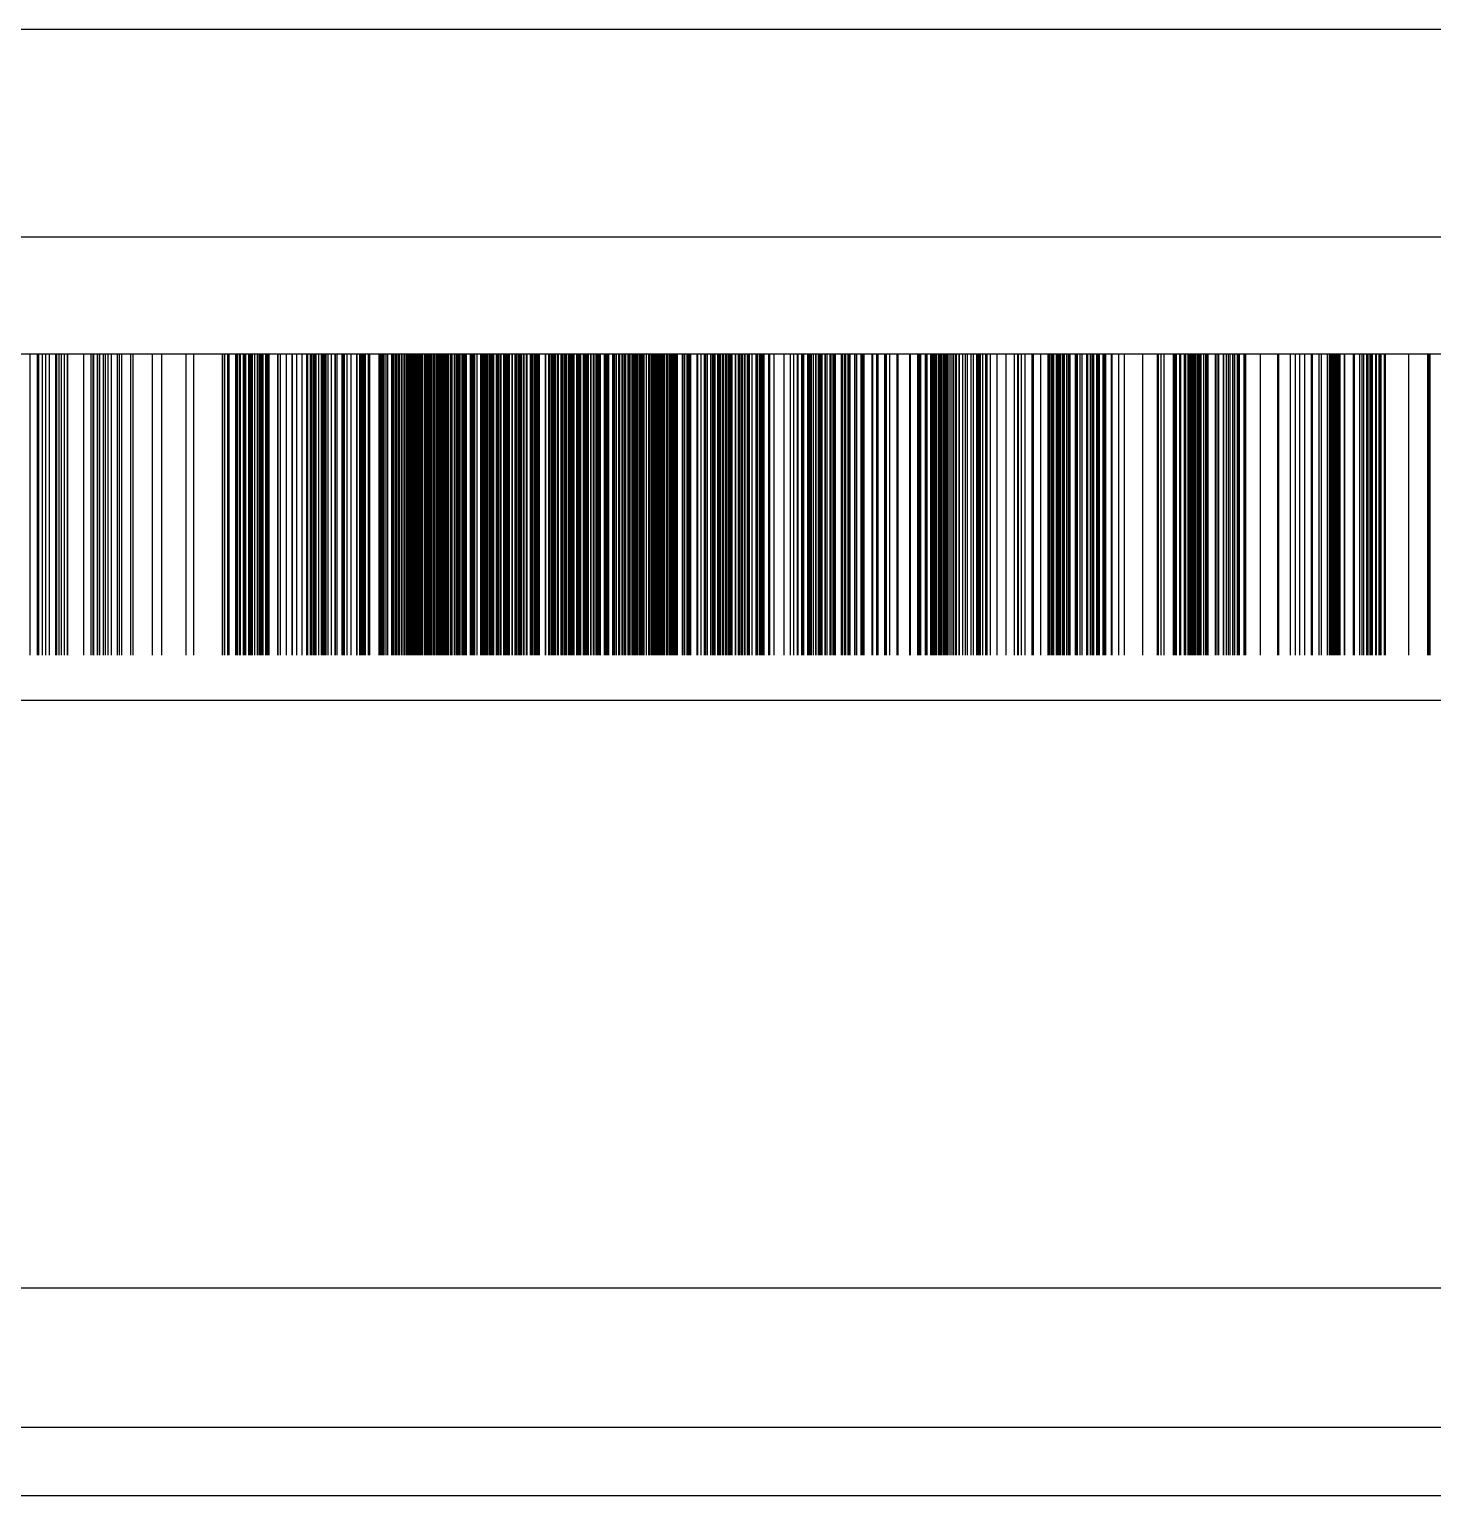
# Model space of a CAD drawing. Extents: x -49 to 4846, y -968 to 1090.
# Drawn here: x 4319.05 to 4359.53, y -409.87 to -367.57 of the extents above; entities that cross this region are included whole.
import ezdxf

# ---------------------------------------------------------------- set-up
doc = ezdxf.new("R2010")
doc.units = 0
doc.linetypes.add('DASHED', pattern=[11.05, 8.7, -2.35])
doc.linetypes.add('DOT', pattern=[2.2, 1.1, -1.1])
doc.layers.get('0').update_dxf_attribs({"linetype": 'CONTINUOUS'})
doc.layers.add('INVISIBLE', color=6, linetype='DOT')

msp = doc.modelspace()

# ---------------------------------------------------------------- linework, layer by layer
at = {"color": 1}
for p, q in [((4247.607727, -367.571621), (4435.107727, -367.571621)), ((4497.607727, -373.571621), (4247.607727, -373.571621)), ((4197.607727, -376.930308), (4547.607727, -376.930308)), ((4547.607727, -386.930308), (4197.607727, -386.930308)), ((4222.607727, -403.87264), (4447.607727, -403.87264)), ((4222.607727, -407.895823), (4522.607727, -407.895823)), ((4522.607727, -409.87264), (4222.607727, -409.87264))]:
    msp.add_line(p, q, dxfattribs=at)
at = {"layer": 'INVISIBLE', "linetype": 'DASHED'}
for p, q in [((4319.061837, -376.930308), (4319.061837, -386.930308)), ((4319.274322, -376.930308), (4319.274322, -386.930308)), ((4319.309739, -376.930308), (4319.309739, -386.930308)), ((4319.41626, -376.930308), (4319.41626, -386.930308)), ((4319.510575, -376.930308), (4319.510575, -386.930308)), ((4319.617513, -376.930308), (4319.617513, -386.930308)), ((4319.796518, -376.930308), (4319.796518, -386.930308)), ((4319.828532, -376.930308), (4319.828532, -386.930308)), ((4319.893937, -376.930308), (4319.893937, -386.930308)), ((4319.967914, -376.930308), (4319.967914, -386.930308)), ((4320.048594, -376.930308), (4320.048594, -386.930308)), ((4320.139762, -376.930308), (4320.139762, -386.930308)), ((4320.142888, -376.930308), (4320.142888, -386.930308)), ((4320.607499, -376.930308), (4320.607499, -386.930308)), ((4320.824639, -376.930308), (4320.824639, -386.930308)), ((4320.881052, -376.930308), (4320.881052, -386.930308)), ((4320.901135, -376.930308), (4320.901135, -386.930308)), ((4321.00206, -376.930308), (4321.00206, -386.930308)), ((4321.065391, -376.930308), (4321.065391, -386.930308)), ((4321.072827, -376.930308), (4321.072827, -386.930308)), ((4321.177021, -376.930308), (4321.177021, -386.930308)), ((4321.231843, -376.930308), (4321.231843, -386.930308)), ((4321.309623, -376.930308), (4321.309623, -386.930308)), ((4321.402816, -376.930308), (4321.402816, -386.930308)), ((4321.409916, -376.930308), (4321.409916, -386.930308)), ((4321.582365, -376.930308), (4321.582365, -386.930308)), ((4321.640659, -376.930308), (4321.640659, -386.930308)), ((4321.704792, -376.930308), (4321.704792, -386.930308)), ((4321.960333, -376.930308), (4321.960333, -386.930308)), ((4322.031324, -376.930308), (4322.031324, -386.930308)), ((4322.587508, -376.930308), (4322.587508, -386.930308)), ((4322.857185, -376.930308), (4322.857185, -386.930308)), ((4323.5598, -376.930308), (4323.5598, -386.930308)), ((4323.781151, -376.930308), (4323.781151, -386.930308)), ((4324.604695, -376.930308), (4324.604695, -386.930308)), ((4324.614412, -376.930308), (4324.614412, -386.930308)), ((4324.617414, -376.930308), (4324.617414, -386.930308)), ((4324.67897, -376.930308), (4324.67897, -386.930308)), ((4324.763532, -376.930308), (4324.763532, -386.930308)), ((4324.766096, -376.930308), (4324.766096, -386.930308)), ((4324.773088, -376.930308), (4324.773088, -386.930308)), ((4324.803249, -376.930308), (4324.803249, -386.930308)), ((4324.99381, -376.930308), (4324.99381, -386.930308)), ((4324.997813, -376.930308), (4324.997813, -386.930308)), ((4325.017128, -376.930308), (4325.017128, -386.930308)), ((4325.051817, -376.930308), (4325.051817, -386.930308)), ((4325.107931, -376.930308), (4325.107931, -386.930308)), ((4325.127142, -376.930308), (4325.127142, -386.930308)), ((4325.219318, -376.930308), (4325.219318, -386.930308)), ((4325.231243, -376.930308), (4325.231243, -386.930308)), ((4325.274207, -376.930308), (4325.274207, -386.930308)), ((4325.280526, -376.930308), (4325.280526, -386.930308)), ((4325.366658, -376.930308), (4325.366658, -386.930308)), ((4325.41035, -376.930308), (4325.41035, -386.930308)), ((4325.436386, -376.930308), (4325.436386, -386.930308)), ((4325.470672, -376.930308), (4325.470672, -386.930308)), ((4325.540628, -376.930308), (4325.540628, -386.930308)), ((4325.54586, -376.930308), (4325.54586, -386.930308)), ((4325.619552, -376.930308), (4325.619552, -386.930308)), ((4325.669235, -376.930308), (4325.669235, -386.930308)), ((4325.709442, -376.930308), (4325.709442, -386.930308)), ((4325.74326, -376.930308), (4325.74326, -386.930308)), ((4325.75288, -376.930308), (4325.75288, -386.930308)), ((4325.778208, -376.930308), (4325.778208, -386.930308)), ((4325.861038, -376.930308), (4325.861038, -386.930308)), ((4325.863167, -376.930308), (4325.863167, -386.930308)), ((4325.89585, -376.930308), (4325.89585, -386.930308)), ((4325.918499, -376.930308), (4325.918499, -386.930308)), ((4325.956091, -376.930308), (4325.956091, -386.930308)), ((4326.205253, -376.930308), (4326.205253, -386.930308)), ((4326.209967, -376.930308), (4326.209967, -386.930308)), ((4326.280885, -376.930308), (4326.280885, -386.930308)), ((4326.458147, -376.930308), (4326.458147, -386.930308)), ((4326.620272, -376.930308), (4326.620272, -386.930308)), ((4326.62929, -376.930308), (4326.62929, -386.930308)), ((4326.752671, -376.930308), (4326.752671, -386.930308)), ((4326.908016, -376.930308), (4326.908016, -386.930308)), ((4327.03995, -376.930308), (4327.03995, -386.930308)), ((4327.064169, -376.930308), (4327.064169, -386.930308)), ((4327.065888, -376.930308), (4327.065888, -386.930308)), ((4327.144943, -376.930308), (4327.144943, -386.930308)), ((4327.177121, -376.930308), (4327.177121, -386.930308)), ((4327.227924, -376.930308), (4327.227924, -386.930308)), ((4327.245266, -376.930308), (4327.245266, -386.930308)), ((4327.269364, -376.930308), (4327.269364, -386.930308)), ((4327.302481, -376.930308), (4327.302481, -386.930308)), ((4327.312875, -376.930308), (4327.312875, -386.930308)), ((4327.38956, -376.930308), (4327.38956, -386.930308)), ((4327.464366, -376.930308), (4327.464366, -386.930308)), ((4327.473123, -376.930308), (4327.473123, -386.930308)), ((4327.51187, -376.930308), (4327.51187, -386.930308)), ((4327.516385, -376.930308), (4327.516385, -386.930308)), ((4327.51948, -376.930308), (4327.51948, -386.930308)), ((4327.5556, -376.930308), (4327.5556, -386.930308)), ((4327.564043, -376.930308), (4327.564043, -386.930308)), ((4327.589076, -376.930308), (4327.589076, -386.930308)), ((4327.595323, -376.930308), (4327.595323, -386.930308)), ((4327.598367, -376.930308), (4327.598367, -386.930308)), ((4327.65928, -376.930308), (4327.65928, -386.930308)), ((4327.74967, -376.930308), (4327.74967, -386.930308)), ((4327.857488, -376.930308), (4327.857488, -386.930308)), ((4327.865682, -376.930308), (4327.865682, -386.930308)), ((4327.915803, -376.930308), (4327.915803, -386.930308)), ((4328.063923, -376.930308), (4328.063923, -386.930308)), ((4328.102275, -376.930308), (4328.102275, -386.930308)), ((4328.103701, -376.930308), (4328.103701, -386.930308)), ((4328.119021, -376.930308), (4328.119021, -386.930308)), ((4328.130622, -376.930308), (4328.130622, -386.930308)), ((4328.203837, -376.930308), (4328.203837, -386.930308)), ((4328.316971, -376.930308), (4328.316971, -386.930308)), ((4328.482355, -376.930308), (4328.482355, -386.930308)), ((4328.494001, -376.930308), (4328.494001, -386.930308)), ((4328.574553, -376.930308), (4328.574553, -386.930308)), ((4328.57535, -376.930308), (4328.57535, -386.930308)), ((4328.585849, -376.930308), (4328.585849, -386.930308)), ((4328.602424, -376.930308), (4328.602424, -386.930308)), ((4328.610303, -376.930308), (4328.610303, -386.930308)), ((4328.620156, -376.930308), (4328.620156, -386.930308)), ((4328.624817, -376.930308), (4328.624817, -386.930308)), ((4328.649534, -376.930308), (4328.649534, -386.930308)), ((4328.656045, -376.930308), (4328.656045, -386.930308)), ((4328.67269, -376.930308), (4328.67269, -386.930308)), ((4328.679286, -376.930308), (4328.679286, -386.930308)), ((4328.716781, -376.930308), (4328.716781, -386.930308)), ((4328.735003, -376.930308), (4328.735003, -386.930308)), ((4328.818779, -376.930308), (4328.818779, -386.930308)), ((4328.858457, -376.930308), (4328.858457, -386.930308)), ((4329.12701, -376.930308), (4329.12701, -386.930308)), ((4329.155045, -376.930308), (4329.155045, -386.930308)), ((4329.173165, -376.930308), (4329.173165, -386.930308)), ((4329.196935, -376.930308), (4329.196935, -386.930308)), ((4329.204305, -376.930308), (4329.204305, -386.930308)), ((4329.215819, -376.930308), (4329.215819, -386.930308)), ((4329.253547, -376.930308), (4329.253547, -386.930308)), ((4329.260793, -376.930308), (4329.260793, -386.930308)), ((4329.27624, -376.930308), (4329.27624, -386.930308)), ((4329.327151, -376.930308), (4329.327151, -386.930308)), ((4329.374131, -376.930308), (4329.374131, -386.930308)), ((4329.37886, -376.930308), (4329.37886, -386.930308)), ((4329.49378, -376.930308), (4329.49378, -386.930308)), ((4329.501681, -376.930308), (4329.501681, -386.930308)), ((4329.502812, -376.930308), (4329.502812, -386.930308)), ((4329.524834, -376.930308), (4329.524834, -386.930308)), ((4329.532285, -376.930308), (4329.532285, -386.930308)), ((4329.548201, -376.930308), (4329.548201, -386.930308)), ((4329.556042, -376.930308), (4329.556042, -386.930308)), ((4329.557415, -376.930308), (4329.557415, -386.930308)), ((4329.607859, -376.930308), (4329.607859, -386.930308)), ((4329.621298, -376.930308), (4329.621298, -386.930308)), ((4329.631772, -376.930308), (4329.631772, -386.930308)), ((4329.679327, -376.930308), (4329.679327, -386.930308)), ((4329.69343, -376.930308), (4329.69343, -386.930308)), ((4329.701238, -376.930308), (4329.701238, -386.930308)), ((4329.722706, -376.930308), (4329.722706, -386.930308)), ((4329.72381, -376.930308), (4329.72381, -386.930308)), ((4329.779573, -376.930308), (4329.779573, -386.930308)), ((4329.782525, -376.930308), (4329.782525, -386.930308)), ((4329.796231, -376.930308), (4329.796231, -386.930308)), ((4329.854047, -376.930308), (4329.854047, -386.930308)), ((4329.856136, -376.930308), (4329.856136, -386.930308)), ((4329.910592, -376.930308), (4329.910592, -386.930308)), ((4329.919346, -376.930308), (4329.919346, -386.930308)), ((4329.928757, -376.930308), (4329.928757, -386.930308)), ((4329.935318, -376.930308), (4329.935318, -386.930308)), ((4329.93931, -376.930308), (4329.93931, -386.930308)), ((4329.945463, -376.930308), (4329.945463, -386.930308)), ((4329.973605, -376.930308), (4329.973605, -386.930308)), ((4329.998354, -376.930308), (4329.998354, -386.930308)), ((4330.008633, -376.930308), (4330.008633, -386.930308)), ((4330.03379, -376.930308), (4330.03379, -386.930308)), ((4330.035342, -376.930308), (4330.035342, -386.930308)), ((4330.072584, -376.930308), (4330.072584, -386.930308)), ((4330.081879, -376.930308), (4330.081879, -386.930308)), ((4330.086638, -376.930308), (4330.086638, -386.930308)), ((4330.096972, -376.930308), (4330.096972, -386.930308)), ((4330.105734, -376.930308), (4330.105734, -386.930308)), ((4330.133837, -376.930308), (4330.133837, -386.930308)), ((4330.161785, -376.930308), (4330.161785, -386.930308)), ((4330.17316, -376.930308), (4330.17316, -386.930308)), ((4330.175622, -376.930308), (4330.175622, -386.930308)), ((4330.180348, -376.930308), (4330.180348, -386.930308)), ((4330.204288, -376.930308), (4330.204288, -386.930308)), ((4330.205808, -376.930308), (4330.205808, -386.930308)), ((4330.209516, -376.930308), (4330.209516, -386.930308)), ((4330.226615, -376.930308), (4330.226615, -386.930308)), ((4330.241264, -376.930308), (4330.241264, -386.930308)), ((4330.267858, -376.930308), (4330.267858, -386.930308)), ((4330.270625, -376.930308), (4330.270625, -386.930308)), ((4330.288369, -376.930308), (4330.288369, -386.930308)), ((4330.289408, -376.930308), (4330.289408, -386.930308)), ((4330.308617, -376.930308), (4330.308617, -386.930308)), ((4330.313372, -376.930308), (4330.313372, -386.930308)), ((4330.340872, -376.930308), (4330.340872, -386.930308)), ((4330.35077, -376.930308), (4330.35077, -386.930308)), ((4330.354711, -376.930308), (4330.354711, -386.930308)), ((4330.368177, -376.930308), (4330.368177, -386.930308)), ((4330.382607, -376.930308), (4330.382607, -386.930308)), ((4330.435997, -376.930308), (4330.435997, -386.930308)), ((4330.460906, -376.930308), (4330.460906, -386.930308)), ((4330.486885, -376.930308), (4330.486885, -386.930308)), ((4330.498621, -376.930308), (4330.498621, -386.930308)), ((4330.501963, -376.930308), (4330.501963, -386.930308)), ((4330.520579, -376.930308), (4330.520579, -386.930308)), ((4330.525974, -376.930308), (4330.525974, -386.930308)), ((4330.530075, -376.930308), (4330.530075, -386.930308)), ((4330.540376, -376.930308), (4330.540376, -386.930308)), ((4330.575912, -376.930308), (4330.575912, -386.930308)), ((4330.588486, -376.930308), (4330.588486, -386.930308)), ((4330.592226, -376.930308), (4330.592226, -386.930308)), ((4330.60451, -376.930308), (4330.60451, -386.930308)), ((4330.611939, -376.930308), (4330.611939, -386.930308)), ((4330.624068, -376.930308), (4330.624068, -386.930308)), ((4330.636673, -376.930308), (4330.636673, -386.930308)), ((4330.637702, -376.930308), (4330.637702, -386.930308)), ((4330.686716, -376.930308), (4330.686716, -386.930308)), ((4330.688587, -376.930308), (4330.688587, -386.930308)), ((4330.702706, -376.930308), (4330.702706, -386.930308)), ((4330.725171, -376.930308), (4330.725171, -386.930308)), ((4330.770107, -376.930308), (4330.770107, -386.930308)), ((4330.772938, -376.930308), (4330.772938, -386.930308)), ((4330.793299, -376.930308), (4330.793299, -386.930308)), ((4330.797451, -376.930308), (4330.797451, -386.930308)), ((4330.800665, -376.930308), (4330.800665, -386.930308)), ((4330.801173, -376.930308), (4330.801173, -386.930308)), ((4330.807637, -376.930308), (4330.807637, -386.930308)), ((4330.844633, -376.930308), (4330.844633, -386.930308)), ((4330.881099, -376.930308), (4330.881099, -386.930308)), ((4330.885841, -376.930308), (4330.885841, -386.930308)), ((4330.909087, -376.930308), (4330.909087, -386.930308)), ((4330.911794, -376.930308), (4330.911794, -386.930308)), ((4330.954546, -376.930308), (4330.954546, -386.930308)), ((4330.96424, -376.930308), (4330.96424, -386.930308)), ((4331.006321, -376.930308), (4331.006321, -386.930308)), ((4331.013236, -376.930308), (4331.013236, -386.930308)), ((4331.031503, -376.930308), (4331.031503, -386.930308)), ((4331.040823, -376.930308), (4331.040823, -386.930308)), ((4331.05908, -376.930308), (4331.05908, -386.930308)), ((4331.067717, -376.930308), (4331.067717, -386.930308)), ((4331.069624, -376.930308), (4331.069624, -386.930308)), ((4331.076991, -376.930308), (4331.076991, -386.930308)), ((4331.080922, -376.930308), (4331.080922, -386.930308)), ((4331.111126, -376.930308), (4331.111126, -386.930308)), ((4331.130261, -376.930308), (4331.130261, -386.930308)), ((4331.136978, -376.930308), (4331.136978, -386.930308)), ((4331.19949, -376.930308), (4331.19949, -386.930308)), ((4331.20555, -376.930308), (4331.20555, -386.930308)), ((4331.215095, -376.930308), (4331.215095, -386.930308)), ((4331.219155, -376.930308), (4331.219155, -386.930308)), ((4331.224997, -376.930308), (4331.224997, -386.930308)), ((4331.229701, -376.930308), (4331.229701, -386.930308)), ((4331.233544, -376.930308), (4331.233544, -386.930308)), ((4331.296404, -376.930308), (4331.296404, -386.930308)), ((4331.302875, -376.930308), (4331.302875, -386.930308)), ((4331.348798, -376.930308), (4331.348798, -386.930308)), ((4331.357727, -376.930308), (4331.357727, -386.930308)), ((4331.360039, -376.930308), (4331.360039, -386.930308)), ((4331.36226, -376.930308), (4331.36226, -386.930308)), ((4331.376434, -376.930308), (4331.376434, -386.930308)), ((4331.405644, -376.930308), (4331.405644, -386.930308)), ((4331.432793, -376.930308), (4331.432793, -386.930308)), ((4331.467332, -376.930308), (4331.467332, -386.930308)), ((4331.518071, -376.930308), (4331.518071, -386.930308)), ((4331.528282, -376.930308), (4331.528282, -386.930308)), ((4331.539088, -376.930308), (4331.539088, -386.930308)), ((4331.54723, -376.930308), (4331.54723, -386.930308)), ((4331.557595, -376.930308), (4331.557595, -386.930308)), ((4331.580501, -376.930308), (4331.580501, -386.930308)), ((4331.591209, -376.930308), (4331.591209, -386.930308)), ((4331.60754, -376.930308), (4331.60754, -386.930308)), ((4331.615871, -376.930308), (4331.615871, -386.930308)), ((4331.624686, -376.930308), (4331.624686, -386.930308)), ((4331.633196, -376.930308), (4331.633196, -386.930308)), ((4331.649016, -376.930308), (4331.649016, -386.930308)), ((4331.758234, -376.930308), (4331.758234, -386.930308)), ((4331.787076, -376.930308), (4331.787076, -386.930308)), ((4331.799378, -376.930308), (4331.799378, -386.930308)), ((4331.817397, -376.930308), (4331.817397, -386.930308)), ((4331.820484, -376.930308), (4331.820484, -386.930308)), ((4331.827905, -376.930308), (4331.827905, -386.930308)), ((4331.85325, -376.930308), (4331.85325, -386.930308)), ((4331.869365, -376.930308), (4331.869365, -386.930308)), ((4331.875411, -376.930308), (4331.875411, -386.930308)), ((4331.877981, -376.930308), (4331.877981, -386.930308)), ((4331.884699, -376.930308), (4331.884699, -386.930308)), ((4331.888253, -376.930308), (4331.888253, -386.930308)), ((4331.950544, -376.930308), (4331.950544, -386.930308)), ((4332.063922, -376.930308), (4332.063922, -386.930308)), ((4332.077616, -376.930308), (4332.077616, -386.930308)), ((4332.108687, -376.930308), (4332.108687, -386.930308)), ((4332.118186, -376.930308), (4332.118186, -386.930308)), ((4332.135411, -376.930308), (4332.135411, -386.930308)), ((4332.139054, -376.930308), (4332.139054, -386.930308)), ((4332.146963, -376.930308), (4332.146963, -386.930308)), ((4332.165289, -376.930308), (4332.165289, -386.930308)), ((4332.170614, -376.930308), (4332.170614, -386.930308)), ((4332.185585, -376.930308), (4332.185585, -386.930308)), ((4332.205359, -376.930308), (4332.205359, -386.930308)), ((4332.212646, -376.930308), (4332.212646, -386.930308)), ((4332.226637, -376.930308), (4332.226637, -386.930308)), ((4332.251974, -376.930308), (4332.251974, -386.930308)), ((4332.300395, -376.930308), (4332.300395, -386.930308)), ((4332.341467, -376.930308), (4332.341467, -386.930308)), ((4332.346858, -376.930308), (4332.346858, -386.930308)), ((4332.352186, -376.930308), (4332.352186, -386.930308)), ((4332.358087, -376.930308), (4332.358087, -386.930308)), ((4332.393634, -376.930308), (4332.393634, -386.930308)), ((4332.399733, -376.930308), (4332.399733, -386.930308)), ((4332.405673, -376.930308), (4332.405673, -386.930308)), ((4332.42987, -376.930308), (4332.42987, -386.930308)), ((4332.439565, -376.930308), (4332.439565, -386.930308)), ((4332.510377, -376.930308), (4332.510377, -386.930308)), ((4332.519529, -376.930308), (4332.519529, -386.930308)), ((4332.530653, -376.930308), (4332.530653, -386.930308)), ((4332.539738, -376.930308), (4332.539738, -386.930308)), ((4332.574431, -376.930308), (4332.574431, -386.930308)), ((4332.618129, -376.930308), (4332.618129, -386.930308)), ((4332.644727, -376.930308), (4332.644727, -386.930308)), ((4332.650738, -376.930308), (4332.650738, -386.930308)), ((4332.727076, -376.930308), (4332.727076, -386.930308)), ((4332.742098, -376.930308), (4332.742098, -386.930308)), ((4332.743777, -376.930308), (4332.743777, -386.930308)), ((4332.747552, -376.930308), (4332.747552, -386.930308)), ((4332.752504, -376.930308), (4332.752504, -386.930308)), ((4332.774136, -376.930308), (4332.774136, -386.930308)), ((4332.793237, -376.930308), (4332.793237, -386.930308)), ((4332.814425, -376.930308), (4332.814425, -386.930308)), ((4332.830323, -376.930308), (4332.830323, -386.930308)), ((4332.840947, -376.930308), (4332.840947, -386.930308)), ((4332.843473, -376.930308), (4332.843473, -386.930308)), ((4332.85087, -376.930308), (4332.85087, -386.930308)), ((4332.861508, -376.930308), (4332.861508, -386.930308)), ((4332.869872, -376.930308), (4332.869872, -386.930308)), ((4332.886133, -376.930308), (4332.886133, -386.930308)), ((4332.963827, -376.930308), (4332.963827, -386.930308)), ((4332.973834, -376.930308), (4332.973834, -386.930308)), ((4332.975998, -376.930308), (4332.975998, -386.930308)), ((4333.049234, -376.930308), (4333.049234, -386.930308)), ((4333.085806, -376.930308), (4333.085806, -386.930308)), ((4333.133275, -376.930308), (4333.133275, -386.930308)), ((4333.157997, -376.930308), (4333.157997, -386.930308)), ((4333.17738, -376.930308), (4333.17738, -386.930308)), ((4333.198634, -376.930308), (4333.198634, -386.930308)), ((4333.216404, -376.930308), (4333.216404, -386.930308)), ((4333.237092, -376.930308), (4333.237092, -386.930308)), ((4333.239877, -376.930308), (4333.239877, -386.930308)), ((4333.296445, -376.930308), (4333.296445, -386.930308)), ((4333.30676, -376.930308), (4333.30676, -386.930308)), ((4333.38179, -376.930308), (4333.38179, -386.930308)), ((4333.394595, -376.930308), (4333.394595, -386.930308)), ((4333.49155, -376.930308), (4333.49155, -386.930308)), ((4333.518088, -376.930308), (4333.518088, -386.930308)), ((4333.522136, -376.930308), (4333.522136, -386.930308)), ((4333.549198, -376.930308), (4333.549198, -386.930308)), ((4333.597233, -376.930308), (4333.597233, -386.930308)), ((4333.620915, -376.930308), (4333.620915, -386.930308)), ((4333.631147, -376.930308), (4333.631147, -386.930308)), ((4333.63682, -376.930308), (4333.63682, -386.930308)), ((4333.675936, -376.930308), (4333.675936, -386.930308)), ((4333.686818, -376.930308), (4333.686818, -386.930308)), ((4333.723968, -376.930308), (4333.723968, -386.930308)), ((4333.744492, -376.930308), (4333.744492, -386.930308)), ((4333.751033, -376.930308), (4333.751033, -386.930308)), ((4333.755081, -376.930308), (4333.755081, -386.930308)), ((4333.926819, -376.930308), (4333.926819, -386.930308)), ((4333.931977, -376.930308), (4333.931977, -386.930308)), ((4333.939327, -376.930308), (4333.939327, -386.930308)), ((4334.024603, -376.930308), (4334.024603, -386.930308)), ((4334.033292, -376.930308), (4334.033292, -386.930308)), ((4334.036076, -376.930308), (4334.036076, -386.930308)), ((4334.054893, -376.930308), (4334.054893, -386.930308)), ((4334.095788, -376.930308), (4334.095788, -386.930308)), ((4334.108117, -376.930308), (4334.108117, -386.930308)), ((4334.115172, -376.930308), (4334.115172, -386.930308)), ((4334.120541, -376.930308), (4334.120541, -386.930308)), ((4334.139894, -376.930308), (4334.139894, -386.930308)), ((4334.180534, -376.930308), (4334.180534, -386.930308)), ((4334.187362, -376.930308), (4334.187362, -386.930308)), ((4334.21092, -376.930308), (4334.21092, -386.930308)), ((4334.22705, -376.930308), (4334.22705, -386.930308)), ((4334.285256, -376.930308), (4334.285256, -386.930308)), ((4334.293784, -376.930308), (4334.293784, -386.930308)), ((4334.297171, -376.930308), (4334.297171, -386.930308)), ((4334.379766, -376.930308), (4334.379766, -386.930308)), ((4334.402731, -376.930308), (4334.402731, -386.930308)), ((4334.411659, -376.930308), (4334.411659, -386.930308)), ((4334.422299, -376.930308), (4334.422299, -386.930308)), ((4334.432222, -376.930308), (4334.432222, -386.930308)), ((4334.479932, -376.930308), (4334.479932, -386.930308)), ((4334.489507, -376.930308), (4334.489507, -386.930308)), ((4334.499032, -376.930308), (4334.499032, -386.930308)), ((4334.520575, -376.930308), (4334.520575, -386.930308)), ((4334.525616, -376.930308), (4334.525616, -386.930308)), ((4334.526888, -376.930308), (4334.526888, -386.930308)), ((4334.529391, -376.930308), (4334.529391, -386.930308)), ((4334.587379, -376.930308), (4334.587379, -386.930308)), ((4334.599593, -376.930308), (4334.599593, -386.930308)), ((4334.628446, -376.930308), (4334.628446, -386.930308)), ((4334.65504, -376.930308), (4334.65504, -386.930308)), ((4334.698738, -376.930308), (4334.698738, -386.930308)), ((4334.733431, -376.930308), (4334.733431, -386.930308)), ((4334.737774, -376.930308), (4334.737774, -386.930308)), ((4334.742515, -376.930308), (4334.742515, -386.930308)), ((4334.748484, -376.930308), (4334.748484, -386.930308)), ((4334.833603, -376.930308), (4334.833603, -386.930308)), ((4334.843299, -376.930308), (4334.843299, -386.930308)), ((4334.867495, -376.930308), (4334.867495, -386.930308)), ((4334.899375, -376.930308), (4334.899375, -386.930308)), ((4334.911488, -376.930308), (4334.911488, -386.930308)), ((4334.92631, -376.930308), (4334.92631, -386.930308)), ((4334.931698, -376.930308), (4334.931698, -386.930308)), ((4334.943277, -376.930308), (4334.943277, -386.930308)), ((4335.021195, -376.930308), (4335.021195, -386.930308)), ((4335.060523, -376.930308), (4335.060523, -386.930308)), ((4335.067809, -376.930308), (4335.067809, -386.930308)), ((4335.087584, -376.930308), (4335.087584, -386.930308)), ((4335.103693, -376.930308), (4335.103693, -386.930308)), ((4335.114942, -376.930308), (4335.114942, -386.930308)), ((4335.126208, -376.930308), (4335.126208, -386.930308)), ((4335.134115, -376.930308), (4335.134115, -386.930308)), ((4335.154983, -376.930308), (4335.154983, -386.930308)), ((4335.164482, -376.930308), (4335.164482, -386.930308)), ((4335.231724, -376.930308), (4335.231724, -386.930308)), ((4335.243315, -376.930308), (4335.243315, -386.930308)), ((4335.313878, -376.930308), (4335.313878, -386.930308)), ((4335.322625, -376.930308), (4335.322625, -386.930308)), ((4335.329845, -376.930308), (4335.329845, -386.930308)), ((4335.384915, -376.930308), (4335.384915, -386.930308)), ((4335.403803, -376.930308), (4335.403803, -386.930308)), ((4335.419919, -376.930308), (4335.419919, -386.930308)), ((4335.452684, -376.930308), (4335.452684, -386.930308)), ((4335.47379, -376.930308), (4335.47379, -386.930308)), ((4335.486093, -376.930308), (4335.486093, -386.930308)), ((4335.514935, -376.930308), (4335.514935, -386.930308)), ((4335.624153, -376.930308), (4335.624153, -386.930308)), ((4335.639973, -376.930308), (4335.639973, -386.930308)), ((4335.648485, -376.930308), (4335.648485, -386.930308)), ((4335.657298, -376.930308), (4335.657298, -386.930308)), ((4335.692668, -376.930308), (4335.692668, -386.930308)), ((4335.715576, -376.930308), (4335.715576, -386.930308)), ((4335.73408, -376.930308), (4335.73408, -386.930308)), ((4335.744887, -376.930308), (4335.744887, -386.930308)), ((4335.755097, -376.930308), (4335.755097, -386.930308)), ((4335.867525, -376.930308), (4335.867525, -386.930308)), ((4335.896734, -376.930308), (4335.896734, -386.930308)), ((4335.924371, -376.930308), (4335.924371, -386.930308)), ((4335.970298, -376.930308), (4335.970298, -386.930308)), ((4335.976764, -376.930308), (4335.976764, -386.930308)), ((4336.043396, -376.930308), (4336.043396, -386.930308)), ((4336.059224, -376.930308), (4336.059224, -386.930308)), ((4336.073679, -376.930308), (4336.073679, -386.930308)), ((4336.13619, -376.930308), (4336.13619, -386.930308)), ((4336.142909, -376.930308), (4336.142909, -386.930308)), ((4336.194381, -376.930308), (4336.194381, -386.930308)), ((4336.196176, -376.930308), (4336.196176, -386.930308)), ((4336.205452, -376.930308), (4336.205452, -386.930308)), ((4336.21486, -376.930308), (4336.21486, -386.930308)), ((4336.227661, -376.930308), (4336.227661, -386.930308)), ((4336.232346, -376.930308), (4336.232346, -386.930308)), ((4336.241666, -376.930308), (4336.241666, -386.930308)), ((4336.308925, -376.930308), (4336.308925, -386.930308)), ((4336.318623, -376.930308), (4336.318623, -386.930308)), ((4336.346226, -376.930308), (4336.346226, -386.930308)), ((4336.364082, -376.930308), (4336.364082, -386.930308)), ((4336.428536, -376.930308), (4336.428536, -386.930308)), ((4336.438549, -376.930308), (4336.438549, -386.930308)), ((4336.471995, -376.930308), (4336.471995, -386.930308)), ((4336.47987, -376.930308), (4336.47987, -386.930308)), ((4336.503062, -376.930308), (4336.503062, -386.930308)), ((4336.508368, -376.930308), (4336.508368, -386.930308)), ((4336.547998, -376.930308), (4336.547998, -386.930308)), ((4336.570463, -376.930308), (4336.570463, -386.930308)), ((4336.584582, -376.930308), (4336.584582, -386.930308)), ((4336.586453, -376.930308), (4336.586453, -386.930308)), ((4336.633082, -376.930308), (4336.633082, -386.930308)), ((4336.661273, -376.930308), (4336.661273, -386.930308)), ((4336.668659, -376.930308), (4336.668659, -386.930308)), ((4336.684682, -376.930308), (4336.684682, -386.930308)), ((4336.69159, -376.930308), (4336.69159, -386.930308)), ((4336.697256, -376.930308), (4336.697256, -386.930308)), ((4336.700617, -376.930308), (4336.700617, -386.930308)), ((4336.709226, -376.930308), (4336.709226, -386.930308)), ((4336.711295, -376.930308), (4336.711295, -386.930308)), ((4336.724893, -376.930308), (4336.724893, -386.930308)), ((4336.75259, -376.930308), (4336.75259, -386.930308)), ((4336.774548, -376.930308), (4336.774548, -386.930308)), ((4336.838273, -376.930308), (4336.838273, -386.930308)), ((4336.904989, -376.930308), (4336.904989, -386.930308)), ((4336.917898, -376.930308), (4336.917898, -386.930308)), ((4336.922399, -376.930308), (4336.922399, -386.930308)), ((4336.932297, -376.930308), (4336.932297, -386.930308)), ((4336.933501, -376.930308), (4336.933501, -386.930308)), ((4336.9854, -376.930308), (4336.9854, -386.930308)), ((4337.002543, -376.930308), (4337.002543, -386.930308)), ((4337.005311, -376.930308), (4337.005311, -386.930308)), ((4337.031904, -376.930308), (4337.031904, -386.930308)), ((4337.046553, -376.930308), (4337.046553, -386.930308)), ((4337.068881, -376.930308), (4337.068881, -386.930308)), ((4337.111384, -376.930308), (4337.111384, -386.930308)), ((4337.130208, -376.930308), (4337.130208, -386.930308)), ((4337.139484, -376.930308), (4337.139484, -386.930308)), ((4337.167435, -376.930308), (4337.167435, -386.930308)), ((4337.176197, -376.930308), (4337.176197, -386.930308)), ((4337.203295, -376.930308), (4337.203295, -386.930308)), ((4337.237827, -376.930308), (4337.237827, -386.930308)), ((4337.264536, -376.930308), (4337.264536, -386.930308)), ((4337.274814, -376.930308), (4337.274814, -386.930308)), ((4337.297379, -376.930308), (4337.297379, -386.930308)), ((4337.299564, -376.930308), (4337.299564, -386.930308)), ((4337.31629, -376.930308), (4337.31629, -386.930308)), ((4337.346697, -376.930308), (4337.346697, -386.930308)), ((4337.353824, -376.930308), (4337.353824, -386.930308)), ((4337.356947, -376.930308), (4337.356947, -386.930308)), ((4337.362576, -376.930308), (4337.362576, -386.930308)), ((4337.417032, -376.930308), (4337.417032, -386.930308)), ((4337.429881, -376.930308), (4337.429881, -386.930308)), ((4337.44532, -376.930308), (4337.44532, -386.930308)), ((4337.490648, -376.930308), (4337.490648, -386.930308)), ((4337.507632, -376.930308), (4337.507632, -386.930308)), ((4337.523993, -376.930308), (4337.523993, -386.930308)), ((4337.558306, -376.930308), (4337.558306, -386.930308)), ((4337.571931, -376.930308), (4337.571931, -386.930308)), ((4337.593841, -376.930308), (4337.593841, -386.930308)), ((4337.619291, -376.930308), (4337.619291, -386.930308)), ((4337.641396, -376.930308), (4337.641396, -386.930308)), ((4337.665309, -376.930308), (4337.665309, -386.930308)), ((4337.672556, -376.930308), (4337.672556, -386.930308)), ((4337.694109, -376.930308), (4337.694109, -386.930308)), ((4337.715752, -376.930308), (4337.715752, -386.930308)), ((4337.717127, -376.930308), (4337.717127, -386.930308)), ((4337.720744, -376.930308), (4337.720744, -386.930308)), ((4337.724968, -376.930308), (4337.724968, -386.930308)), ((4337.730895, -376.930308), (4337.730895, -386.930308)), ((4337.736057, -376.930308), (4337.736057, -386.930308)), ((4337.874275, -376.930308), (4337.874275, -386.930308)), ((4337.888144, -376.930308), (4337.888144, -386.930308)), ((4337.892549, -376.930308), (4337.892549, -386.930308)), ((4337.946018, -376.930308), (4337.946018, -386.930308)), ((4338.012378, -376.930308), (4338.012378, -386.930308)), ((4338.019622, -376.930308), (4338.019622, -386.930308)), ((4338.054376, -376.930308), (4338.054376, -386.930308)), ((4338.05735, -376.930308), (4338.05735, -386.930308)), ((4338.076233, -376.930308), (4338.076233, -386.930308)), ((4338.100004, -376.930308), (4338.100004, -386.930308)), ((4338.118124, -376.930308), (4338.118124, -386.930308)), ((4338.304782, -376.930308), (4338.304782, -386.930308)), ((4338.322644, -376.930308), (4338.322644, -386.930308)), ((4338.414709, -376.930308), (4338.414709, -386.930308)), ((4338.51595, -376.930308), (4338.51595, -386.930308)), ((4338.548693, -376.930308), (4338.548693, -386.930308)), ((4338.595267, -376.930308), (4338.595267, -386.930308)), ((4338.698616, -376.930308), (4338.698616, -386.930308)), ((4338.743514, -376.930308), (4338.743514, -386.930308)), ((4338.755006, -376.930308), (4338.755006, -386.930308)), ((4338.761012, -376.930308), (4338.761012, -386.930308)), ((4338.779166, -376.930308), (4338.779166, -386.930308)), ((4338.790814, -376.930308), (4338.790814, -386.930308)), ((4338.823679, -376.930308), (4338.823679, -386.930308)), ((4338.892531, -376.930308), (4338.892531, -386.930308)), ((4338.90113, -376.930308), (4338.90113, -386.930308)), ((4338.909921, -376.930308), (4338.909921, -386.930308)), ((4338.922442, -376.930308), (4338.922442, -386.930308)), ((4338.956198, -376.930308), (4338.956198, -386.930308)), ((4338.959598, -376.930308), (4338.959598, -386.930308)), ((4338.965357, -376.930308), (4338.965357, -386.930308)), ((4338.980986, -376.930308), (4338.980986, -386.930308)), ((4339.039838, -376.930308), (4339.039838, -386.930308)), ((4339.046976, -376.930308), (4339.046976, -386.930308)), ((4339.069332, -376.930308), (4339.069332, -386.930308)), ((4339.126081, -376.930308), (4339.126081, -386.930308)), ((4339.142546, -376.930308), (4339.142546, -386.930308)), ((4339.154148, -376.930308), (4339.154148, -386.930308)), ((4339.209246, -376.930308), (4339.209246, -386.930308)), ((4339.212169, -376.930308), (4339.212169, -386.930308)), ((4339.25076, -376.930308), (4339.25076, -386.930308)), ((4339.295974, -376.930308), (4339.295974, -386.930308)), ((4339.313094, -376.930308), (4339.313094, -386.930308)), ((4339.407487, -376.930308), (4339.407487, -386.930308)), ((4339.415679, -376.930308), (4339.415679, -386.930308)), ((4339.494307, -376.930308), (4339.494307, -386.930308)), ((4339.510413, -376.930308), (4339.510413, -386.930308)), ((4339.523499, -376.930308), (4339.523499, -386.930308)), ((4339.568805, -376.930308), (4339.568805, -386.930308)), ((4339.585783, -376.930308), (4339.585783, -386.930308)), ((4339.613893, -376.930308), (4339.613893, -386.930308)), ((4339.674802, -376.930308), (4339.674802, -386.930308)), ((4339.677846, -376.930308), (4339.677846, -386.930308)), ((4339.684092, -376.930308), (4339.684092, -386.930308)), ((4339.752493, -376.930308), (4339.752493, -386.930308)), ((4339.769069, -376.930308), (4339.769069, -386.930308)), ((4339.800046, -376.930308), (4339.800046, -386.930308)), ((4339.808803, -376.930308), (4339.808803, -386.930308)), ((4339.883609, -376.930308), (4339.883609, -386.930308)), ((4340.003804, -376.930308), (4340.003804, -386.930308)), ((4340.027903, -376.930308), (4340.027903, -386.930308)), ((4340.045245, -376.930308), (4340.045245, -386.930308)), ((4340.096048, -376.930308), (4340.096048, -386.930308)), ((4340.128225, -376.930308), (4340.128225, -386.930308)), ((4340.171208, -376.930308), (4340.171208, -386.930308)), ((4340.192209, -376.930308), (4340.192209, -386.930308)), ((4340.233218, -376.930308), (4340.233218, -386.930308)), ((4340.365152, -376.930308), (4340.365152, -386.930308)), ((4340.393095, -376.930308), (4340.393095, -386.930308)), ((4340.520498, -376.930308), (4340.520498, -386.930308)), ((4340.815021, -376.930308), (4340.815021, -386.930308)), ((4340.992284, -376.930308), (4340.992284, -386.930308)), ((4341.09208, -376.930308), (4341.09208, -386.930308)), ((4341.198597, -376.930308), (4341.198597, -386.930308)), ((4341.219289, -376.930308), (4341.219289, -386.930308)), ((4341.317078, -376.930308), (4341.317078, -386.930308)), ((4341.354671, -376.930308), (4341.354671, -386.930308)), ((4341.377319, -376.930308), (4341.377319, -386.930308)), ((4341.494961, -376.930308), (4341.494961, -386.930308)), ((4341.520289, -376.930308), (4341.520289, -386.930308)), ((4341.563727, -376.930308), (4341.563727, -386.930308)), ((4341.603934, -376.930308), (4341.603934, -386.930308)), ((4341.653617, -376.930308), (4341.653617, -386.930308)), ((4341.727308, -376.930308), (4341.727308, -386.930308)), ((4341.732542, -376.930308), (4341.732542, -386.930308)), ((4341.802496, -376.930308), (4341.802496, -386.930308)), ((4341.836783, -376.930308), (4341.836783, -386.930308)), ((4341.862816, -376.930308), (4341.862816, -386.930308)), ((4341.867297, -376.930308), (4341.867297, -386.930308)), ((4341.887888, -376.930308), (4341.887888, -386.930308)), ((4341.906511, -376.930308), (4341.906511, -386.930308)), ((4341.992642, -376.930308), (4341.992642, -386.930308)), ((4341.998962, -376.930308), (4341.998962, -386.930308)), ((4342.05385, -376.930308), (4342.05385, -386.930308)), ((4342.141843, -376.930308), (4342.141843, -386.930308)), ((4342.146027, -376.930308), (4342.146027, -386.930308)), ((4342.165237, -376.930308), (4342.165237, -386.930308)), ((4342.221351, -376.930308), (4342.221351, -386.930308)), ((4342.231227, -376.930308), (4342.231227, -386.930308)), ((4342.256041, -376.930308), (4342.256041, -386.930308)), ((4342.294055, -376.930308), (4342.294055, -386.930308)), ((4342.46017, -376.930308), (4342.46017, -386.930308)), ((4342.467859, -376.930308), (4342.467859, -386.930308)), ((4342.46992, -376.930308), (4342.46992, -386.930308)), ((4342.488068, -376.930308), (4342.488068, -386.930308)), ((4342.50008, -376.930308), (4342.50008, -386.930308)), ((4342.559257, -376.930308), (4342.559257, -386.930308)), ((4342.589104, -376.930308), (4342.589104, -386.930308)), ((4342.594199, -376.930308), (4342.594199, -386.930308)), ((4342.653515, -376.930308), (4342.653515, -386.930308)), ((4342.655754, -376.930308), (4342.655754, -386.930308)), ((4342.668474, -376.930308), (4342.668474, -386.930308)), ((4342.673633, -376.930308), (4342.673633, -386.930308)), ((4342.713242, -376.930308), (4342.713242, -386.930308)), ((4342.847127, -376.930308), (4342.847127, -386.930308)), ((4342.855266, -376.930308), (4342.855266, -386.930308)), ((4342.904701, -376.930308), (4342.904701, -386.930308)), ((4343.035836, -376.930308), (4343.035836, -386.930308)), ((4343.038118, -376.930308), (4343.038118, -386.930308)), ((4343.066368, -376.930308), (4343.066368, -386.930308)), ((4343.100759, -376.930308), (4343.100759, -386.930308)), ((4343.120646, -376.930308), (4343.120646, -386.930308)), ((4343.345302, -376.930308), (4343.345302, -386.930308)), ((4343.365026, -376.930308), (4343.365026, -386.930308)), ((4343.483447, -376.930308), (4343.483447, -386.930308)), ((4343.493315, -376.930308), (4343.493315, -386.930308)), ((4343.5183, -376.930308), (4343.5183, -386.930308)), ((4343.713369, -376.930308), (4343.713369, -386.930308)), ((4343.733732, -376.930308), (4343.733732, -386.930308)), ((4343.757892, -376.930308), (4343.757892, -386.930308)), ((4343.860085, -376.930308), (4343.860085, -386.930308)), ((4344.074068, -376.930308), (4344.074068, -386.930308)), ((4344.097369, -376.930308), (4344.097369, -386.930308)), ((4344.436245, -376.930308), (4344.436245, -386.930308)), ((4344.458845, -376.930308), (4344.458845, -386.930308)), ((4344.663273, -376.930308), (4344.663273, -386.930308)), ((4344.683137, -376.930308), (4344.683137, -386.930308)), ((4344.685661, -376.930308), (4344.685661, -386.930308)), ((4344.726977, -376.930308), (4344.726977, -386.930308)), ((4344.749116, -376.930308), (4344.749116, -386.930308)), ((4344.885054, -376.930308), (4344.885054, -386.930308)), ((4344.899111, -376.930308), (4344.899111, -386.930308)), ((4344.93255, -376.930308), (4344.93255, -386.930308)), ((4345.040237, -376.930308), (4345.040237, -386.930308)), ((4345.057562, -376.930308), (4345.057562, -386.930308)), ((4345.06196, -376.930308), (4345.06196, -386.930308)), ((4345.09928, -376.930308), (4345.09928, -386.930308)), ((4345.113082, -376.930308), (4345.113082, -386.930308)), ((4345.150461, -376.930308), (4345.150461, -386.930308)), ((4345.172057, -376.930308), (4345.172057, -386.930308)), ((4345.209247, -376.930308), (4345.209247, -386.930308)), ((4345.261498, -376.930308), (4345.261498, -386.930308)), ((4345.266935, -376.930308), (4345.266935, -386.930308)), ((4345.280737, -376.930308), (4345.280737, -386.930308)), ((4345.306572, -376.930308), (4345.306572, -386.930308)), ((4345.312834, -376.930308), (4345.312834, -386.930308)), ((4345.332136, -376.930308), (4345.332136, -386.930308)), ((4345.335705, -376.930308), (4345.335705, -386.930308)), ((4345.352394, -376.930308), (4345.352394, -386.930308)), ((4345.394378, -376.930308), (4345.394378, -386.930308)), ((4345.432492, -376.930308), (4345.432492, -386.930308)), ((4345.460452, -376.930308), (4345.460452, -386.930308)), ((4345.48173, -376.930308), (4345.48173, -386.930308)), ((4345.525624, -376.930308), (4345.525624, -386.930308)), ((4345.568376, -376.930308), (4345.568376, -386.930308)), ((4345.63251, -376.930308), (4345.63251, -386.930308)), ((4345.682194, -376.930308), (4345.682194, -386.930308)), ((4345.690804, -376.930308), (4345.690804, -386.930308)), ((4345.703296, -376.930308), (4345.703296, -386.930308)), ((4345.758362, -376.930308), (4345.758362, -386.930308)), ((4345.779198, -376.930308), (4345.779198, -386.930308)), ((4345.863252, -376.930308), (4345.863252, -386.930308)), ((4345.870351, -376.930308), (4345.870351, -386.930308)), ((4345.963546, -376.930308), (4345.963546, -386.930308)), ((4346.041329, -376.930308), (4346.041329, -386.930308)), ((4346.096148, -376.930308), (4346.096148, -386.930308)), ((4346.200341, -376.930308), (4346.200341, -386.930308)), ((4346.207777, -376.930308), (4346.207777, -386.930308)), ((4346.271109, -376.930308), (4346.271109, -386.930308)), ((4346.372034, -376.930308), (4346.372034, -386.930308)), ((4346.392116, -376.930308), (4346.392116, -386.930308)), ((4346.405528, -376.930308), (4346.405528, -386.930308)), ((4346.430959, -376.930308), (4346.430959, -386.930308)), ((4346.44853, -376.930308), (4346.44853, -386.930308)), ((4346.469487, -376.930308), (4346.469487, -386.930308)), ((4346.539624, -376.930308), (4346.539624, -386.930308)), ((4346.631323, -376.930308), (4346.631323, -386.930308)), ((4346.66567, -376.930308), (4346.66567, -386.930308)), ((4346.759508, -376.930308), (4346.759508, -386.930308)), ((4346.959016, -376.930308), (4346.959016, -386.930308)), ((4347.210435, -376.930308), (4347.210435, -386.930308)), ((4347.458313, -376.930308), (4347.458313, -386.930308)), ((4347.549128, -376.930308), (4347.549128, -386.930308)), ((4347.574082, -376.930308), (4347.574082, -386.930308)), ((4347.655656, -376.930308), (4347.655656, -386.930308)), ((4347.762594, -376.930308), (4347.762594, -386.930308)), ((4347.963429, -376.930308), (4347.963429, -386.930308)), ((4347.998847, -376.930308), (4347.998847, -386.930308)), ((4348.211332, -376.930308), (4348.211332, -386.930308)), ((4348.426766, -376.930308), (4348.426766, -386.930308)), ((4348.456046, -376.930308), (4348.456046, -386.930308)), ((4348.480557, -376.930308), (4348.480557, -386.930308)), ((4348.531722, -376.930308), (4348.531722, -386.930308)), ((4348.559855, -376.930308), (4348.559855, -386.930308)), ((4348.586118, -376.930308), (4348.586118, -386.930308)), ((4348.668049, -376.930308), (4348.668049, -386.930308)), ((4348.671569, -376.930308), (4348.671569, -386.930308)), ((4348.718983, -376.930308), (4348.718983, -386.930308)), ((4348.727212, -376.930308), (4348.727212, -386.930308)), ((4348.760406, -376.930308), (4348.760406, -386.930308)), ((4348.790731, -376.930308), (4348.790731, -386.930308)), ((4348.851316, -376.930308), (4348.851316, -386.930308)), ((4348.855804, -376.930308), (4348.855804, -386.930308)), ((4348.895054, -376.930308), (4348.895054, -386.930308)), ((4348.962103, -376.930308), (4348.962103, -386.930308)), ((4348.976275, -376.930308), (4348.976275, -386.930308)), ((4349.018143, -376.930308), (4349.018143, -386.930308)), ((4349.034966, -376.930308), (4349.034966, -386.930308)), ((4349.059157, -376.930308), (4349.059157, -386.930308)), ((4349.210454, -376.930308), (4349.210454, -386.930308)), ((4349.249737, -376.930308), (4349.249737, -386.930308)), ((4349.268965, -376.930308), (4349.268965, -386.930308)), ((4349.351504, -376.930308), (4349.351504, -386.930308)), ((4349.404596, -376.930308), (4349.404596, -386.930308)), ((4349.537316, -376.930308), (4349.537316, -386.930308)), ((4349.543749, -376.930308), (4349.543749, -386.930308)), ((4349.567616, -376.930308), (4349.567616, -386.930308)), ((4349.569486, -376.930308), (4349.569486, -386.930308)), ((4349.651893, -376.930308), (4349.651893, -386.930308)), ((4349.698275, -376.930308), (4349.698275, -386.930308)), ((4349.722028, -376.930308), (4349.722028, -386.930308)), ((4349.747616, -376.930308), (4349.747616, -386.930308)), ((4349.83201, -376.930308), (4349.83201, -386.930308)), ((4349.864727, -376.930308), (4349.864727, -386.930308)), ((4349.871373, -376.930308), (4349.871373, -386.930308)), ((4349.904271, -376.930308), (4349.904271, -386.930308)), ((4350.011623, -376.930308), (4350.011623, -386.930308)), ((4350.017409, -376.930308), (4350.017409, -386.930308)), ((4350.061233, -376.930308), (4350.061233, -386.930308)), ((4350.084699, -376.930308), (4350.084699, -386.930308)), ((4350.248768, -376.930308), (4350.248768, -386.930308)), ((4350.272042, -376.930308), (4350.272042, -386.930308)), ((4350.46229, -376.930308), (4350.46229, -386.930308)), ((4350.623341, -376.930308), (4350.623341, -386.930308)), ((4351.157281, -376.930308), (4351.157281, -386.930308)), ((4351.582496, -376.930308), (4351.582496, -386.930308)), ((4351.605727, -376.930308), (4351.605727, -386.930308)), ((4351.684249, -376.930308), (4351.684249, -386.930308)), ((4351.773358, -376.930308), (4351.773358, -386.930308)), ((4352.037807, -376.930308), (4352.037807, -386.930308)), ((4352.064688, -376.930308), (4352.064688, -386.930308)), ((4352.065366, -376.930308), (4352.065366, -386.930308)), ((4352.093087, -376.930308), (4352.093087, -386.930308)), ((4352.097815, -376.930308), (4352.097815, -386.930308)), ((4352.124487, -376.930308), (4352.124487, -386.930308)), ((4352.221766, -376.930308), (4352.221766, -386.930308)), ((4352.229445, -376.930308), (4352.229445, -386.930308)), ((4352.255383, -376.930308), (4352.255383, -386.930308)), ((4352.362039, -376.930308), (4352.362039, -386.930308)), ((4352.367695, -376.930308), (4352.367695, -386.930308)), ((4352.385565, -376.930308), (4352.385565, -386.930308)), ((4352.393142, -376.930308), (4352.393142, -386.930308)), ((4352.460528, -376.930308), (4352.460528, -386.930308)), ((4352.465772, -376.930308), (4352.465772, -386.930308)), ((4352.479371, -376.930308), (4352.479371, -386.930308)), ((4352.515416, -376.930308), (4352.515416, -386.930308)), ((4352.541793, -376.930308), (4352.541793, -386.930308)), ((4352.564192, -376.930308), (4352.564192, -386.930308)), ((4352.56679, -376.930308), (4352.56679, -386.930308)), ((4352.577132, -376.930308), (4352.577132, -386.930308)), ((4352.588209, -376.930308), (4352.588209, -386.930308)), ((4352.608405, -376.930308), (4352.608405, -386.930308)), ((4352.633263, -376.930308), (4352.633263, -386.930308)), ((4352.656342, -376.930308), (4352.656342, -386.930308)), ((4352.678319, -376.930308), (4352.678319, -386.930308)), ((4352.681817, -376.930308), (4352.681817, -386.930308)), ((4352.737246, -376.930308), (4352.737246, -386.930308)), ((4352.76594, -376.930308), (4352.76594, -386.930308)), ((4352.801912, -376.930308), (4352.801912, -386.930308)), ((4352.811397, -376.930308), (4352.811397, -386.930308)), ((4352.835903, -376.930308), (4352.835903, -386.930308)), ((4352.916949, -376.930308), (4352.916949, -386.930308)), ((4352.972358, -376.930308), (4352.972358, -386.930308)), ((4352.986844, -376.930308), (4352.986844, -386.930308)), ((4352.996662, -376.930308), (4352.996662, -386.930308)), ((4353.01103, -376.930308), (4353.01103, -386.930308)), ((4353.03942, -376.930308), (4353.03942, -386.930308)), ((4353.24917, -376.930308), (4353.24917, -386.930308)), ((4353.301419, -376.930308), (4353.301419, -386.930308)), ((4353.34876, -376.930308), (4353.34876, -386.930308)), ((4353.48788, -376.930308), (4353.48788, -386.930308)), ((4353.493574, -376.930308), (4353.493574, -386.930308)), ((4353.568071, -376.930308), (4353.568071, -386.930308)), ((4353.629845, -376.930308), (4353.629845, -386.930308)), ((4353.673133, -376.930308), (4353.673133, -386.930308)), ((4353.754766, -376.930308), (4353.754766, -386.930308)), ((4353.760556, -376.930308), (4353.760556, -386.930308)), ((4353.809645, -376.930308), (4353.809645, -386.930308)), ((4353.886889, -376.930308), (4353.886889, -386.930308)), ((4353.902078, -376.930308), (4353.902078, -386.930308)), ((4353.944295, -376.930308), (4353.944295, -386.930308)), ((4354.083238, -376.930308), (4354.083238, -386.930308)), ((4354.09998, -376.930308), (4354.09998, -386.930308)), ((4354.112225, -376.930308), (4354.112225, -386.930308)), ((4354.132454, -376.930308), (4354.132454, -386.930308)), ((4354.550109, -376.930308), (4354.550109, -386.930308)), ((4355.055088, -376.930308), (4355.055088, -386.930308)), ((4355.083527, -376.930308), (4355.083527, -386.930308)), ((4355.419603, -376.930308), (4355.419603, -386.930308)), ((4355.558685, -376.930308), (4355.558685, -386.930308)), ((4355.682256, -376.930308), (4355.682256, -386.930308)), ((4355.830895, -376.930308), (4355.830895, -386.930308)), ((4356.022228, -376.930308), (4356.022228, -386.930308)), ((4356.025655, -376.930308), (4356.025655, -386.930308)), ((4356.050045, -376.930308), (4356.050045, -386.930308)), ((4356.242077, -376.930308), (4356.242077, -386.930308)), ((4356.312096, -376.930308), (4356.312096, -386.930308)), ((4356.483435, -376.930308), (4356.483435, -386.930308)), ((4356.49662, -376.930308), (4356.49662, -386.930308)), ((4356.555684, -376.930308), (4356.555684, -386.930308)), ((4356.565794, -376.930308), (4356.565794, -386.930308)), ((4356.595393, -376.930308), (4356.595393, -386.930308)), ((4356.60699, -376.930308), (4356.60699, -386.930308)), ((4356.618161, -376.930308), (4356.618161, -386.930308)), ((4356.65646, -376.930308), (4356.65646, -386.930308)), ((4356.679523, -376.930308), (4356.679523, -386.930308)), ((4356.700239, -376.930308), (4356.700239, -386.930308)), ((4356.715868, -376.930308), (4356.715868, -386.930308)), ((4356.727035, -376.930308), (4356.727035, -386.930308)), ((4356.748258, -376.930308), (4356.748258, -386.930308)), ((4356.75072, -376.930308), (4356.75072, -386.930308)), ((4356.769039, -376.930308), (4356.769039, -386.930308)), ((4356.772615, -376.930308), (4356.772615, -386.930308)), ((4356.796299, -376.930308), (4356.796299, -386.930308)), ((4356.811606, -376.930308), (4356.811606, -386.930308)), ((4356.820121, -376.930308), (4356.820121, -386.930308)), ((4356.845913, -376.930308), (4356.845913, -386.930308)), ((4356.97356, -376.930308), (4356.97356, -386.930308)), ((4356.975299, -376.930308), (4356.975299, -386.930308)), ((4356.984775, -376.930308), (4356.984775, -386.930308)), ((4357.232743, -376.930308), (4357.232743, -386.930308)), ((4357.259611, -376.930308), (4357.259611, -386.930308)), ((4357.416104, -376.930308), (4357.416104, -386.930308)), ((4357.48819, -376.930308), (4357.48819, -386.930308)), ((4357.529224, -376.930308), (4357.529224, -386.930308)), ((4357.622749, -376.930308), (4357.622749, -386.930308)), ((4357.627646, -376.930308), (4357.627646, -386.930308)), ((4357.654128, -376.930308), (4357.654128, -386.930308)), ((4357.717963, -376.930308), (4357.717963, -386.930308)), ((4357.744287, -376.930308), (4357.744287, -386.930308)), ((4357.770638, -376.930308), (4357.770638, -386.930308)), ((4357.781088, -376.930308), (4357.781088, -386.930308)), ((4357.876305, -376.930308), (4357.876305, -386.930308)), ((4357.881169, -376.930308), (4357.881169, -386.930308)), ((4357.896091, -376.930308), (4357.896091, -386.930308)), ((4357.972687, -376.930308), (4357.972687, -386.930308)), ((4357.986287, -376.930308), (4357.986287, -386.930308)), ((4358.007097, -376.930308), (4358.007097, -386.930308)), ((4358.033116, -376.930308), (4358.033116, -386.930308)), ((4358.129428, -376.930308), (4358.129428, -386.930308)), ((4358.155234, -376.930308), (4358.155234, -386.930308)), ((4358.828775, -376.930308), (4358.828775, -386.930308)), ((4359.381887, -376.930308), (4359.381887, -386.930308)), ((4359.420622, -376.930308), (4359.420622, -386.930308)), ((4359.446205, -376.930308), (4359.446205, -386.930308))]:
    msp.add_line(p, q, dxfattribs=at)

doc.saveas('drawing.dxf')
